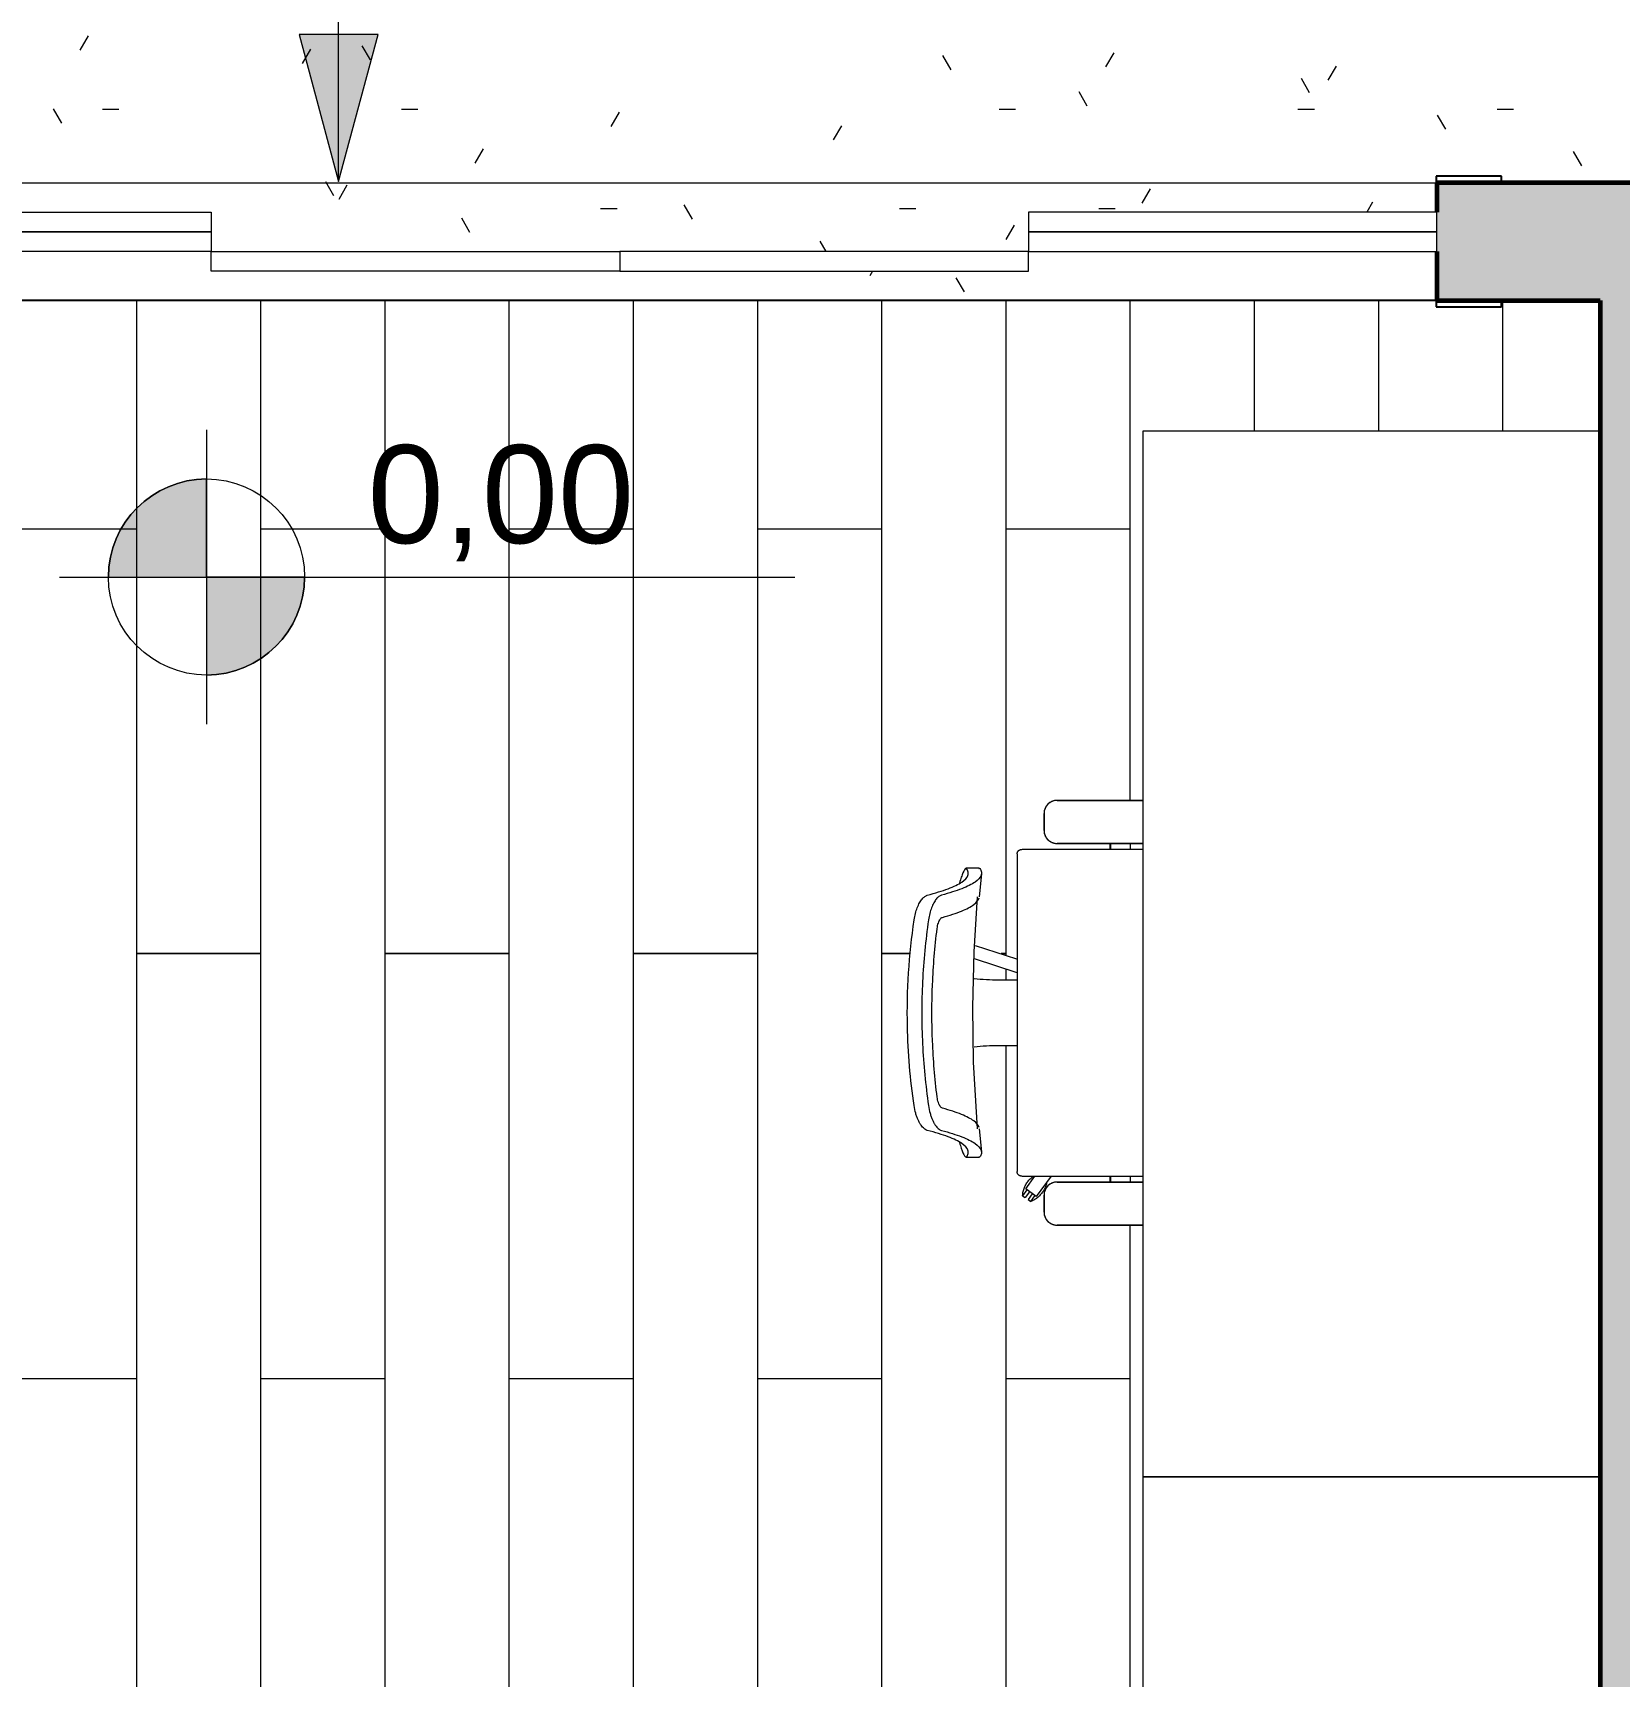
# Model space of a CAD drawing. Header units: millimetres. Extents: x -11245 to 9283, y -22520 to -3800.
# Drawn here: x -1782 to 644, y -10475 to -7960 of the extents above; entities that cross this region are included whole.
import ezdxf

# ---------------------------------------------------------------- set-up
doc = ezdxf.new("R2010")
doc.units = ezdxf.units.MM
for name, color, linetype, lineweight in [('A-DETL-THIN', 151, 'Continuous', 9), ('A-DOOR', 31, 'Continuous', 9), ('A-FLOR', 192, 'Continuous', 25), ('A-FLOR-PATT', 8, 'Continuous', 25), ('A-WALL', 113, 'Continuous', 25), ('A-WALL-PATT', 111, 'Continuous', 25), ('G-ANNO-DIMS', 111, 'Continuous', 9), ('G-ANNO-TEXT', 231, 'Continuous', 9), ('I-FURN', 30, 'Continuous', 9)]:
    doc.layers.add(name, color=color, linetype=linetype, lineweight=lineweight)
doc.styles.add('Arial', font='arial.ttf', dxfattribs={"height": 150})

# ---------------------------------------------------------------- blocks, each defined once
blk = doc.blocks.new('Porta correr 4 folhas - 250 x 210-3560947-PAGINAÇÃO DE PISO TÉRREO')
at = {"layer": 'A-DOOR', "lineweight": 25}
for p, q in [((-1249, 100), (-1349, 100)), ((-1349, 100), (-1349, 90)), ((-1249, 15), (-1249, 100)), ((1349, 100), (1249, 100)), ((1249, 100), (1249, 15)), ((1349, 90), (1349, 100)), ((-1249, -100), (-1249, -45)), ((1249, -45), (1249, -100)), ((-1349, -90), (-1349, -100)), ((-1349, -100), (-1249, -100)), ((1249, -100), (1349, -100)), ((1349, -100), (1349, -90))]:
    blk.add_line(p, q, dxfattribs=at)
at = {"layer": 'A-DOOR'}
for p, q in [((0, 45), (-625, 45)), ((-625, 45), (-625, 15)), ((0, 15), (0, 45)), ((0, 45), (625, 45)), ((0, 15), (0, 45)), ((625, 45), (625, 15)), ((-625, 15), (-1250, 15)), ((-1250, 15), (-1250, -15)), ((-625, 15), (0, 15)), ((-625, -15), (-625, 15)), ((625, 15), (0, 15)), ((625, -15), (625, 15)), ((625, 15), (1250, 15)), ((1250, 15), (1250, -15)), ((-625, -15), (-1250, -15)), ((-1250, -15), (-1250, -45)), ((-1250, -15), (-625, -15)), ((-625, -45), (-625, -15)), ((625, -45), (625, -15)), ((625, -15), (1250, -15)), ((1250, -15), (625, -15)), ((1250, -15), (1250, -45)), ((-1250, -45), (-625, -45)), ((1250, -45), (625, -45))]:
    blk.add_line(p, q, dxfattribs=at)
blk = doc.blocks.new('Cadeira Verus Task - Estrutura Cinza com Cinza-V19-PAGINAÇÃO DE PISO TÉRREO')
at = {"layer": 'I-FURN', "color": 254}
for p, q in [((-221.1, 214.3), (-221.1, 194)), ((61.3, 136), (82.5, 201.2)), ((221.1, 194), (221.1, 214.3)), ((-177.5, 194), (-212.7, 190.8)), ((103.2, 200.4), (82.6, 136.9)), ((212.7, 190.8), (177.5, 194)), ((-50, 164.5), (-50, 136.1)), ((50, 136.1), (50, 164.5)), ((-279.9, 127.8), (-282.8, 123.7)), ((-271, 121.3), (-279.9, 127.8)), ((-250, 128.3), (-250, -56)), ((243, 136.2), (-243, 136.2)), ((250, -56), (250, 128.3)), ((-285.9, 119.5), (-288.9, 115.4)), ((-288.9, 115.4), (-280, 109)), ((-277, 113), (-285.9, 119.5)), ((-273.9, 117.3), (-282.8, 123.7)), ((-280.9, 106.8), (-269.2, 122.9)), ((-250, 84.2), (-280.9, 106.8)), ((-269.2, 122.9), (-250, 109)), ((-279, 95), (-305, 95)), ((-305, 95), (-279, 95)), ((305, 95), (279, 95)), ((279, 95), (305, 95)), ((-325, 75), (-325, -56)), ((-325, -56), (-325, 75)), ((-259, -56), (-259, 75)), ((-259, 75), (-259, -56)), ((259, 75), (259, -56)), ((259, -56), (259, 75)), ((325, -56), (325, 75)), ((325, 75), (325, -56)), ((-249.8, -5.7), (-259, -5.7)), ((-259, -7), (-249.8, -7)), ((259.2, -5.7), (249.8, -5.7)), ((249.8, -7), (259.2, -7)), ((-249.8, -36.9), (-259, -36.9)), ((259, -36.9), (249.8, -36.9))]:
    blk.add_line(p, q, dxfattribs=at)
at = {"layer": 'I-FURN', "color": 254, "flags": 128}
for points in [[(177.5, 197.1), (93.2, 202.5), (8.8, 204.5), (-75.6, 203.2), (-160, 198.5), (-177.5, 197.1)], [(-279.9, 127.8), (-278.3, 127.6), (-276.7, 127.5), (-275.1, 127.2), (-273.6, 126.9), (-272, 126.5), (-270.5, 126.1), (-269, 125.6), (-267.5, 125), (-266, 124.4), (-264.6, 123.7), (-263.1, 123), (-261.8, 122.2), (-260.4, 121.3), (-259.1, 120.4), (-258.8, 120.2)], [(-250, 129.2), (-250, 129.5), (-250, 129.8), (-249.9, 130), (-249.9, 130.3), (-249.9, 130.6), (-249.8, 130.9), (-249.7, 131.1), (-249.6, 131.4), (-249.6, 131.7), (-249.4, 131.9), (-249.3, 132.2), (-249.2, 132.4), (-249.1, 132.7), (-248.9, 132.9), (-248.8, 133.1), (-248.6, 133.4), (-248.4, 133.6), (-248.3, 133.8), (-248.1, 134), (-247.9, 134.2), (-247.7, 134.4), (-247.5, 134.6), (-247.2, 134.8), (-247, 134.9), (-246.8, 135.1), (-246.5, 135.2), (-246.3, 135.4), (-246, 135.5), (-245.8, 135.6), (-245.5, 135.7), (-245.3, 135.8), (-245, 135.9), (-244.7, 136), (-244.5, 136), (-244.2, 136.1), (-243.9, 136.1), (-243.6, 136.2), (-243.4, 136.2), (-243.1, 136.2), (-243, 136.2)], [(243, 136.2), (243.3, 136.2), (243.6, 136.2), (243.8, 136.1), (244.1, 136.1), (244.4, 136.1), (244.7, 136), (244.9, 135.9), (245.2, 135.8), (245.5, 135.7), (245.7, 135.6), (246, 135.5), (246.2, 135.4), (246.5, 135.3), (246.7, 135.1), (247, 135), (247.2, 134.8), (247.4, 134.6), (247.6, 134.5), (247.8, 134.3), (248, 134.1), (248.2, 133.9), (248.4, 133.7), (248.6, 133.4), (248.7, 133.2), (248.9, 133), (249, 132.7), (249.2, 132.5), (249.3, 132.2), (249.4, 132), (249.5, 131.7), (249.6, 131.5), (249.7, 131.2), (249.8, 130.9), (249.8, 130.7), (249.9, 130.4), (249.9, 130.1), (250, 129.8), (250, 129.5), (250, 129.3), (250, 129.2)], [(-275.2, 97.7), (-276.4, 98.7), (-277.7, 99.7), (-278.8, 100.8), (-280, 101.9), (-281.1, 103), (-282.2, 104.2), (-283.2, 105.4), (-284.1, 106.7), (-285, 108), (-285.9, 109.4), (-286.7, 110.8), (-287.4, 112.2), (-288.1, 113.6), (-288.7, 115.1), (-288.9, 115.4)], [(-258.8, 120.2), (-257.5, 119.3), (-256.3, 118.2), (-255.1, 117.2), (-254, 116.1), (-252.9, 114.9), (-251.8, 113.7), (-250.8, 112.5), (-250, 111.4)], [(-305, 95), (-305.8, 95), (-306.6, 94.9), (-307.4, 94.9), (-308.2, 94.7), (-309, 94.6), (-309.8, 94.4), (-310.5, 94.2), (-311.3, 94), (-312, 93.7), (-312.8, 93.4), (-313.5, 93.1), (-314.2, 92.7), (-314.9, 92.4), (-315.6, 91.9), (-316.3, 91.5), (-316.9, 91), (-317.6, 90.6), (-318.2, 90), (-318.8, 89.5), (-319.3, 88.9), (-319.9, 88.3), (-320.4, 87.7), (-320.9, 87.1), (-321.4, 86.5), (-321.8, 85.8), (-322.2, 85.1), (-322.6, 84.4), (-323, 83.7), (-323.3, 83), (-323.6, 82.2), (-323.9, 81.5), (-324.2, 80.7), (-324.4, 80), (-324.6, 79.2), (-324.7, 78.4), (-324.8, 77.6), (-324.9, 76.8), (-325, 76), (-325, 75.2), (-325, 75)], [(-259, 75), (-259, 75.8), (-259.1, 76.6), (-259.1, 77.4), (-259.3, 78.2), (-259.4, 79), (-259.6, 79.8), (-259.8, 80.5), (-260, 81.3), (-260.3, 82), (-260.6, 82.8), (-260.9, 83.5), (-261.3, 84.2), (-261.6, 84.9), (-262.1, 85.6), (-262.5, 86.3), (-263, 86.9), (-263.4, 87.6), (-264, 88.2), (-264.5, 88.8), (-265.1, 89.3), (-265.7, 89.9), (-266.3, 90.4), (-266.9, 90.9), (-267.5, 91.4), (-268.2, 91.8), (-268.9, 92.2), (-269.6, 92.6), (-270.3, 93), (-271, 93.3), (-271.8, 93.6), (-272.5, 93.9), (-273.3, 94.2), (-274, 94.4), (-274.8, 94.6), (-275.6, 94.7), (-276.4, 94.8), (-277.2, 94.9), (-278, 95), (-278.8, 95), (-279, 95)], [(-258.9, 90.7), (-260.4, 91), (-261.9, 91.4), (-263.5, 91.9), (-265, 92.4), (-266.5, 92.9), (-267.9, 93.5), (-269.4, 94.2), (-270.8, 95), (-272.2, 95.8), (-273.5, 96.6), (-274.9, 97.5), (-275.2, 97.7)], [(279, 95), (278.2, 95), (277.4, 94.9), (276.6, 94.9), (275.8, 94.7), (275, 94.6), (274.2, 94.4), (273.5, 94.2), (272.7, 94), (272, 93.7), (271.2, 93.4), (270.5, 93.1), (269.8, 92.7), (269.1, 92.4), (268.4, 91.9), (267.7, 91.5), (267.1, 91), (266.4, 90.6), (265.8, 90), (265.2, 89.5), (264.7, 88.9), (264.1, 88.3), (263.6, 87.7), (263.1, 87.1), (262.6, 86.5), (262.2, 85.8), (261.8, 85.1), (261.4, 84.4), (261, 83.7), (260.7, 83), (260.4, 82.2), (260.1, 81.5), (259.8, 80.7), (259.6, 80), (259.4, 79.2), (259.3, 78.4), (259.2, 77.6), (259.1, 76.8), (259, 76), (259, 75.2), (259, 75)], [(325, 75), (325, 75.8), (324.9, 76.6), (324.9, 77.4), (324.7, 78.2), (324.6, 79), (324.4, 79.8), (324.2, 80.5), (324, 81.3), (323.7, 82), (323.4, 82.8), (323.1, 83.5), (322.7, 84.2), (322.4, 84.9), (321.9, 85.6), (321.5, 86.3), (321, 86.9), (320.6, 87.6), (320, 88.2), (319.5, 88.8), (318.9, 89.3), (318.3, 89.9), (317.7, 90.4), (317.1, 90.9), (316.5, 91.4), (315.8, 91.8), (315.1, 92.2), (314.4, 92.6), (313.7, 93), (313, 93.3), (312.2, 93.6), (311.5, 93.9), (310.7, 94.2), (310, 94.4), (309.2, 94.6), (308.4, 94.7), (307.6, 94.8), (306.8, 94.9), (306, 95), (305.2, 95), (305, 95)]]:
    blk.add_lwpolyline(points, dxfattribs=at)
at = {"layer": 'I-FURN', "color": 254}
for centre, start, end in [((-305, 75), 90, 180), ((-279, 75), 0, 90), ((279, 75), 90, 180), ((305, 75), 0, 90)]:
    blk.add_arc(centre, 20, start, end, dxfattribs=at)
for points, knots in [([(-142.1, 293.8), (-102, 299.6), (-34.1, 305.4), (61.4, 303.3), (115.4, 297.6), (142.1, 293.8)], [-1, -1, -1, -1, -0.571429, -0.285714, 0, 0, 0, 0]), ([(-180, 273.6), (-179.6, 275.2), (-178.2, 277.5), (-175, 280.8), (-172, 283.2), (-168.9, 285.1), (-166.1, 286.6), (-163.9, 287.6), (-161.6, 288.6), (-158.3, 289.9), (-152.1, 291.9), (-146.2, 293.1), (-142.1, 293.8)], [-1, -1, -1, -1, -0.8, -0.7, -0.6, -0.5, -0.45, -0.4, -0.35, -0.3, -0.2, 0, 0, 0, 0]), ([(142.1, 271.7), (126.5, 274), (95.2, 277.7), (31.9, 282.4), (-31.9, 282.4), (-95.2, 277.7), (-126.5, 274), (-142.1, 271.7)], [-1, -1, -1, -1, -0.833333, -0.666667, -0.333333, -0.166667, 0, 0, 0, 0]), ([(142.1, 293.8), (145.5, 293.2), (152.1, 291.9), (159.5, 289.5), (164.7, 287.3), (168.3, 285.5), (171.4, 283.6), (174.9, 280.9), (178.3, 277.5), (179.6, 274.9), (180, 273.6)], [-1, -1, -1, -1, -0.833333, -0.666667, -0.583333, -0.5, -0.416667, -0.333333, -0.166667, 0, 0, 0, 0]), ([(-220.6, 213.5), (-218.9, 212.2), (-215.4, 210.5), (-208.5, 211.1), (-199.9, 219), (-191.4, 236.4), (-184.8, 255.8), (-181.6, 267.3), (-180, 273.6)], [-1, -1, -1, -1, -0.875, -0.75, -0.5, -0.25, -0.125, 0, 0, 0, 0]), ([(-180, 252), (-181.6, 245.9), (-184.8, 234.7), (-191.4, 215.7), (-199.9, 198.7), (-208.5, 191), (-215.4, 190.4), (-218.9, 192), (-220.6, 193.3)], [-1, -1, -1, -1, -0.875, -0.75, -0.5, -0.25, -0.125, 0, 0, 0, 0]), ([(-142.1, 271.7), (-146.1, 271.1), (-152.1, 269.9), (-159.2, 267.7), (-163.2, 266), (-166.1, 264.7), (-168.9, 263.2), (-172, 261.4), (-175, 259.1), (-178.2, 255.9), (-179.6, 253.6), (-180, 252)], [-1, -1, -1, -1, -0.8, -0.7, -0.6, -0.55, -0.5, -0.4, -0.3, -0.2, 0, 0, 0, 0]), ([(180, 252), (179.6, 253.3), (178.3, 255.9), (174.9, 259.2), (171.4, 261.8), (168.2, 263.6), (164.7, 265.4), (159.5, 267.6), (152.1, 269.9), (145.5, 271.2), (142.1, 271.7)], [-1, -1, -1, -1, -0.833333, -0.666667, -0.583333, -0.5, -0.416667, -0.333333, -0.166667, 0, 0, 0, 0]), ([(180, 273.6), (181.6, 267.3), (184.8, 255.8), (191.4, 236.4), (199.9, 219), (208.5, 211.1), (215.4, 210.5), (218.9, 212.2), (220.6, 213.5)], [-1, -1, -1, -1, -0.875, -0.75, -0.5, -0.25, -0.125, 0, 0, 0, 0]), ([(220.6, 193.3), (218.9, 192), (215.4, 190.4), (208.5, 191), (199.9, 198.7), (191.4, 215.7), (184.8, 234.7), (181.6, 245.9), (180, 252)], [-1, -1, -1, -1, -0.875, -0.75, -0.5, -0.25, -0.125, 0, 0, 0, 0]), ([(-175.7, 194.4), (-172.3, 195.3), (-165.5, 200.7), (-157.2, 216.4), (-150.7, 234.2), (-147.6, 244.8), (-146, 250.5)], [-0.75, -0.75, -0.75, -0.75, -0.5, -0.25, -0.125, 0, 0, 0, 0]), ([(146, 250.5), (147.6, 244.8), (150.7, 234.2), (157.2, 216.4), (165.5, 200.7), (172.3, 195.3), (175.7, 194.4)], [-1, -1, -1, -1, -0.875, -0.75, -0.5, -0.25, -0.25, -0.25, -0.25]), ([(-198.6, 224.3), (-201.8, 223.4), (-210.7, 220.7), (-219.1, 217), (-221.1, 214.9), (-221.1, 214.3)], [-0.7142857, -0.7142857, -0.7142857, -0.7142857, -0.5714286, -0.2857143, -0.0874267, -0.0874267, -0.0874267, -0.0874267]), ([(221.1, 214.3), (221.1, 214.4), (220.7, 215.7), (216.8, 218.1), (207.7, 221.6), (201.8, 223.4), (198.6, 224.3)], [-0.9125956, -0.9125956, -0.9125956, -0.9125956, -0.8571429, -0.5714286, -0.4285714, -0.2857143, -0.2857143, -0.2857143, -0.2857143])]:
    blk.add_open_spline(points, degree=3, knots=knots, dxfattribs=at)
for points in [[(-146, 250.5), (-145.8, 251), (-145.2, 252.1), (-143.4, 253.8), (-140.8, 255.3), (-137.4, 256.7), (-133.4, 257.8), (-130.5, 258.3), (-128.9, 258.5)], [(-128.9, 258.5), (-100.6, 262), (-43.3, 266.8), (43.3, 266.8), (100.6, 262), (128.9, 258.5)], [(128.9, 258.5), (130.5, 258.3), (133.4, 257.8), (137.4, 256.7), (140.8, 255.3), (143.4, 253.8), (145.2, 252.1), (145.8, 251), (146, 250.5)], [(-52.1, 201.7), (-51.3, 195.6), (-50.3, 183.3), (-50, 170.8), (-50, 164.5)], [(50, 164.5), (50, 170.8), (50.3, 183.3), (51.3, 195.6), (52.1, 201.7)], [(-220.6, 193.3), (-221.1, 193.6), (-221.2, 194.1), (-220.9, 194.6)], [(220.9, 194.6), (221.2, 194.1), (221.1, 193.6), (220.6, 193.3)]]:
    blk.add_open_spline(points, degree=3, dxfattribs=at)
blk = doc.blocks.new('MESA COM REGULAGEM DE ALTURA - MESA COM REGULAGEM DE ALTURA-4627976-PAGINAÇÃO DE PISO TÉRREO')
at = {"layer": 'I-FURN', "color": 254}
for p, q in [((350, 0), (-350, 0)), ((-350, 0), (-350, -1600)), ((-350, -1600), (350, -1600))]:
    blk.add_line(p, q, dxfattribs=at)
blk = doc.blocks.new('MESA COM REGULAGEM DE ALTURA - MESA COM REGULAGEM DE ALTURA-4628260-PAGINAÇÃO DE PISO TÉRREO')
at = {"layer": 'I-FURN', "color": 254}
for p, q in [((350, 1600), (-350, 1600)), ((-350, 1600), (-350, 0)), ((-350, 0), (350, 0))]:
    blk.add_line(p, q, dxfattribs=at)
blk = doc.blocks.new('Elevações de ponto - Tag de Nível em Plantas de Pisos NA-224974-PAGINAÇÃO DE PISO TÉRREO')
at = {"layer": 'G-ANNO-DIMS'}
h = blk.add_hatch(color=256, dxfattribs=at)
edge = h.paths.add_edge_path()
edge.add_line((0, 0), (-2, 0))
edge.add_arc((0, 0), 2, 90, 180, ccw=False)
edge.add_line((0, 2), (0, 0))
h = blk.add_hatch(color=256, dxfattribs=at)
edge = h.paths.add_edge_path()
edge.add_line((0, 0), (2, 0))
edge.add_arc((0, 0), 2, 270, 360, ccw=False)
edge.add_line((0, -2), (0, 0))
for p, q in [((0, 3), (0, -3)), ((0, 0), (0, 2)), ((-3, 0), (12, 0)), ((-2, 0), (0, 0)), ((0, 0), (0, -2)), ((2, 0), (0, 0))]:
    blk.add_line(p, q, dxfattribs=at)
blk.add_circle((0, 0), 2, dxfattribs=at)
for start, end in [(90, 180), (270, 360)]:
    blk.add_arc((0, 0), 2, start, end, dxfattribs=at)

msp = doc.modelspace()

# ---------------------------------------------------------------- hatches: boundary and pattern name
at = {"layer": 'A-FLOR-PATT', "lineweight": 9}
h = msp.add_hatch(dxfattribs=at)
h.set_pattern_fill('FP_1', color=9, style=0, pattern_type=2)
h.set_pattern_definition([(0, (0, 0), (609.6, 152.4), [25.146, -432.054, 25.146, -432.054, -2438.4]), (0, (0, 0), (609.6, 152.4), [-914.4, 25.146, -889.254, 25.146, -432.054, -1066.8]), (0, (0, 0), (609.6, 152.4), [-2286, 25.146, -279.654, 25.146, -736.854]), (120, (228.6, 76.2), (-436.7823, 451.729), [25.146, -432.054, 25.146, -432.054, -2438.4]), (120, (228.6, 76.2), (-436.7823, 451.729), [-914.4, 25.146, -889.254, 25.146, -432.054, -1066.8]), (120, (228.6, 76.2), (-436.7823, 451.729), [-2286, 25.146, -279.654, 25.146, -736.854]), (240, (304.8, 381), (-172.8177, -604.129), [25.146, -432.054, 25.146, -432.054, -2438.4]), (240, (304.8, 381), (-172.8177, -604.129), [-914.4, 25.146, -889.254, 25.146, -432.054, -1066.8]), (240, (304.8, 381), (-172.8177, -604.129), [-2286, 25.146, -279.654, 25.146, -736.854])])
h.paths.add_polyline_path([(6100.4, -8294.7), (6100.4, -8324.7), (4850.4, -8324.7), (4850.4, -8294.7), (6050.4, -8294.7)])
h.paths.add_polyline_path([(1670.4, -8294.7), (2920.4, -8294.7), (2920.4, -8324.7), (1670.4, -8324.7)])
h.paths.add_polyline_path([(6724.4, -8369.7), (6724.4, -8294.7), (6100.4, -8294.7), (6100.4, -8234.7), (6724.4, -8234.7), (6724.4, -8179.7), (6824.4, -8179.7), (6824.4, -8189.7), (7655.4, -8189.7), (7655.4, -6889.7), (7455.4, -6889.7), (7455.4, -6824.7), (3987.9, -6824.7), (3987.9, -6744.7), (7455.4, -6744.7), (7455.4, -6689.7), (3985.4, -6689.7), (3985.4, -6889.7), (3785.4, -6889.7), (3785.4, -6689.7), (805.4, -6689.7), (805.4, -6889.7), (605.4, -6889.7), (605.4, -6689.7), (-2184.6, -6689.7), (-2184.6, -6889.7), (-2384.6, -6889.7), (-2384.6, -8189.7), (-2233.6, -8189.7), (-2233.6, -8179.7), (-2133.6, -8179.7), (-2133.6, -8234.7), (-1509.6, -8234.7), (-1509.6, -8294.7), (-2133.6, -8294.7), (-2133.6, -8369.7), (364.4, -8369.7), (364.4, -8294.7), (-259.6, -8294.7), (-259.6, -8234.7), (364.4, -8234.7), (364.4, -8179.7), (464.4, -8179.7), (464.4, -8189.7), (946.4, -8189.7), (946.4, -8179.7), (1046.4, -8179.7), (1046.4, -8234.7), (1670.4, -8234.7), (1670.4, -8294.7), (1046.4, -8294.7), (1046.4, -8369.7), (3544.4, -8369.7), (3544.4, -8294.7), (2920.4, -8294.7), (2920.4, -8234.7), (3544.4, -8234.7), (3544.4, -8179.7), (3644.4, -8179.7), (3644.4, -8189.7), (4126.4, -8189.7), (4126.4, -8179.7), (4226.4, -8179.7), (4226.7, -8234.7), (4850.4, -8234.7), (4850.4, -8294.7), (4226.4, -8294.7), (4226.7, -8369.7), (6645.2, -8369.7)])
h.paths.add_polyline_path([(-264.9, -8324.7), (-1509.6, -8324.7), (-1509.6, -8294.7), (-259.6, -8294.7), (-259.6, -8324.7)])
h.paths.add_polyline_path([(7595.4, -8187.2), (7515.4, -8187.2), (7515.4, -6892.2), (7595.4, -6892.2), (7595.4, -8159.7)])
h.paths.add_polyline_path([(1635.4, -6824.7), (807.9, -6824.7), (807.9, -6744.7), (3782.9, -6744.7), (3782.9, -6824.7), (1808.1, -6824.7)])
h.paths.add_polyline_path([(602.9, -6824.7), (-2182.1, -6824.7), (-2182.1, -6744.7), (602.9, -6744.7)])
h = msp.add_hatch(dxfattribs=at)
h.set_pattern_fill('FP_13', color=9, style=0, pattern_type=2)
h.set_pattern_definition([(270, (-294.62, -11969.65), (380, 2e-14), [1300, 0]), (180, (-294.6, -11969.7), (2e-13, 1300), [190, -190]), (270, (-484.62, -11969.65), (380, 2e-14), [1300, 0]), (0, (-484.6, -13269.7), (0, 1300), [190, -190]), (270, (-104.62, -11969.65), (380, 2e-14), [650, -650]), (0, (-294.6, -12619.7), (0, 1300), [190, -190]), (270, (-104.62, -12619.65), (380, 2e-14), [650, -650])])
h.paths.add_polyline_path([(-264.9, -11969.7), (364.4, -11969.7), (364.4, -11959.7), (464.4, -11959.7), (464.4, -11969.7), (615.4, -11969.7), (615.4, -11769.7), (-84.6, -11769.7), (-84.6, -11684.7), (-248.4, -11684), (-256.5, -11680.2), (-262.1, -11673.8), (-264.6, -11664.7), (-264, -11634.9), (-259.6, -11626.2), (-254.6, -11621.3), (-242.8, -11618.7), (-163.9, -11618.7), (-163.9, -11609.7), (-253.9, -11609.7), (-261.3, -11621.4), (-263.1, -11627), (-267.7, -11634.5), (-275.4, -11643), (-285.1, -11648.5), (-288.8, -11645.2), (-282.6, -11636), (-286.6, -11633.2), (-293.3, -11642.5), (-297.4, -11639.5), (-293.9, -11626.1), (-288.2, -11616.8), (-282.2, -11609.7), (-300.6, -11608.8), (-303.3, -11607.6), (-305.8, -11602.7), (-305.8, -11409.7), (-352.9, -11410.1), (-372.1, -11411.9), (-366.7, -11530.3), (-364, -11535.3), (-360.9, -11576), (-362.9, -11580.2), (-364.3, -11580.5), (-384.7, -11580.2), (-386.8, -11577.5), (-391.4, -11566.4), (-395.1, -11557), (-404.7, -11552.2), (-421.6, -11545.9), (-441.4, -11540.1), (-443.2, -11539.6), (-448, -11537), (-452.8, -11531.5), (-457.2, -11523.5), (-460.9, -11513.4), (-463.4, -11501.7), (-469, -11454.7), (-472.6, -11403.2), (-473.5, -11359.6), (-473.5, -11339.2), (-470.6, -11283.9), (-468.4, -11257.8), (-461.4, -11207.7), (-458.5, -11198.9), (-455.1, -11191.5), (-450.5, -11184.9), (-447, -11181.6), (-439.4, -11178.6), (-411.3, -11169.8), (-394.1, -11161.8), (-390.5, -11150.4), (-386.4, -11141), (-384, -11138.8), (-362.9, -11139.1), (-360.5, -11144.2), (-364.2, -11184.3), (-367.2, -11189.5), (-369.7, -11256.5), (-305.8, -11277.3), (-305, -11116.7), (-303.9, -11112.1), (-300.6, -11110.7), (-298.1, -11109.9), (-297.9, -11109.7), (-163.9, -11109.7), (-163.9, -11100.7), (-248.4, -11100), (-256.5, -11096.2), (-262.1, -11089.8), (-264.6, -11080.7), (-264, -11050.9), (-259.6, -11042.2), (-254.3, -11037.3), (-242.8, -11034.7), (-97.9, -11034.7), (-97.5, -11023.7), (-96.9, -11018.5), (-92.2, -11008.2), (-87.2, -11008.2), (-87.2, -11019.7), (-84.6, -11019.7), (-84.6, -9784.7), (-219.4, -9784), (-227.5, -9780.2), (-233, -9774.3), (-235.6, -9764.7), (-234.9, -9734.8), (-231.1, -9726.7), (-225.6, -9721.3), (-213.8, -9718.7), (-134.9, -9718.7), (-134.9, -9709.7), (-224.9, -9709.7), (-232.3, -9721.4), (-234.1, -9727), (-238.7, -9734.5), (-246.4, -9743), (-256.1, -9748.5), (-259.8, -9745.2), (-253.6, -9736), (-257.6, -9733.2), (-264.9, -9742.1), (-268.4, -9739.5), (-264.9, -9726.2), (-259.2, -9716.8), (-253.2, -9709.7), (-271.6, -9708.8), (-274.3, -9707.6), (-276.8, -9702.7), (-276.8, -9509.7), (-323.9, -9510.1), (-343.1, -9511.9), (-337.7, -9630.3), (-335, -9635.3), (-331.9, -9676), (-333.9, -9680.2), (-337.7, -9680.5), (-355.7, -9680.2), (-357.8, -9677.5), (-362.4, -9666.4), (-366.1, -9657), (-375.7, -9652.2), (-392.6, -9645.9), (-412.4, -9640.1), (-414.2, -9639.6), (-419, -9637), (-423.8, -9631.5), (-428.2, -9623.5), (-432.5, -9610.4), (-434.4, -9601.7), (-440, -9554.7), (-443.4, -9507.3), (-444.5, -9459.7), (-444.5, -9439.2), (-442.8, -9398.4), (-437.7, -9344), (-432.4, -9307.7), (-429.5, -9298.9), (-426.1, -9291.5), (-422.2, -9285.7), (-418.2, -9281.7), (-414.2, -9279.7), (-382.3, -9269.8), (-365.1, -9261.8), (-361.5, -9250.4), (-357.4, -9241), (-355, -9238.8), (-333.9, -9239.1), (-331.5, -9244.2), (-335.2, -9284.3), (-338.2, -9289.5), (-340.7, -9356.5), (-276.8, -9377), (-276, -9216.7), (-274.9, -9212.1), (-271.6, -9210.7), (-269.1, -9209.9), (-268.9, -9209.7), (-134.9, -9209.7), (-134.9, -9200.7), (-219.4, -9200), (-227.5, -9196.2), (-233, -9190.3), (-235.6, -9180.7), (-235, -9150.9), (-230.6, -9142.2), (-225.3, -9137.3), (-213.8, -9134.7), (-84.6, -9134.7), (-84.6, -8569.7), (615.4, -8569.7), (615.4, -8369.7), (464.4, -8369.7), (464.4, -8379.7), (364.4, -8379.7), (364.4, -8369.7), (-2133.6, -8369.7), (-2133.6, -8379.7), (-2233.6, -8379.7), (-2233.6, -8369.7), (-2384.6, -8369.7), (-2384.6, -10669.7), (-2194.6, -10669.7), (-2194.6, -11959.7), (-2133.6, -11959.7), (-2133.6, -11969.7), (-955.9, -11969.7)])
h.paths.add_polyline_path([(-92.2, -11618.7), (-84.6, -11618.7), (-84.6, -11609.7), (-132.7, -11609.7), (-132.7, -11618.7)])
h.paths.add_polyline_path([(-305.8, -11309.7), (-305.8, -11298.3), (-370.9, -11277.2), (-371.3, -11307.6), (-351.3, -11309.2), (-334.1, -11309.7)])
h.paths.add_polyline_path([(-132.7, -11109.7), (-94.6, -11109.7), (-94.6, -11100.7), (-132.7, -11100.7)])
h.paths.add_polyline_path([(-92.2, -9718.7), (-84.6, -9718.7), (-84.6, -9709.7), (-103.7, -9709.7), (-103.7, -9718.7)])
h.paths.add_polyline_path([(-305.1, -9409.7), (-276.8, -9409.2), (-276.8, -9398.3), (-341.9, -9377.2), (-342.3, -9407.6), (-323.9, -9409.2)])
h.paths.add_polyline_path([(-274.9, -9216.7), (-271.6, -9215.8), (-273.4, -9216.1)])
h.paths.add_polyline_path([(-92.2, -9209.7), (-84.6, -9209.7), (-84.6, -9200.7), (-103.7, -9200.7), (-103.7, -9209.7)])
at = {"layer": 'A-WALL-PATT'}
h = msp.add_hatch(color=256, dxfattribs=at)
h.paths.add_polyline_path([(-2384.6, -8369.7), (-2134.6, -8369.7), (-2134.6, -8189.7), (-2384.6, -8189.7), (-2384.6, -8232.9)])
h.paths.add_polyline_path([(365.4, -8369.7), (1045.4, -8369.7), (1045.4, -8189.7), (365.4, -8189.7), (365.4, -8328.3)])
h.paths.add_polyline_path([(7475.4, -8369.7), (7655.4, -8369.7), (7655.4, -8189.7), (6725.4, -8189.7), (6725.4, -8369.7), (7336.2, -8369.7)])
h.paths.add_polyline_path([(3545.4, -8369.7), (4225.4, -8369.7), (4225.4, -8189.7), (3545.4, -8189.7), (3545.4, -8294.7)])
msp.add_hatch(color=256, dxfattribs=at).paths.add_polyline_path([(795.4, -11969.7), (795.4, -8369.7), (615.4, -8369.7), (615.4, -11969.7)])
at = {"layer": 'G-ANNO-TEXT'}
msp.add_hatch(color=7, dxfattribs=at).paths.add_polyline_path([(-1314.8, -8187.7), (-1254.5, -7962.7), (-1375.1, -7962.7)])

# ---------------------------------------------------------------- linework, layer by layer
at = {"layer": 'A-DETL-THIN'}
msp.add_line((-2134.6, -8189.7), (365.4, -8189.7), dxfattribs=at)
at = {"layer": 'A-FLOR'}
msp.add_line((364.4, -8369.7), (-2133.7, -8369.7), dxfattribs=at)
at = {"layer": 'A-WALL', "lineweight": 60}
for p, q in [((1045.4, -8189.7), (365.4, -8189.7)), ((365.4, -8189.7), (365.4, -8234.7)), ((365.4, -8294.7), (365.4, -8369.7)), ((365.4, -8369.7), (615.4, -8369.7)), ((615.4, -8369.7), (615.4, -11969.7))]:
    msp.add_line(p, q, dxfattribs=at)
at = {"layer": 'G-ANNO-TEXT', "color": 7}
for p, q in [((-1314.8, -8187.7), (-1314.8, -7637.6)), ((-1254.5, -7962.7), (-1375.1, -7962.7)), ((-1375.1, -7962.7), (-1314.8, -8187.7)), ((-1314.8, -8187.7), (-1254.5, -7962.7))]:
    msp.add_line(p, q, dxfattribs=at)

# ---------------------------------------------------------------- block references
at = {"layer": 'A-DOOR', "rotation": 180}
msp.add_blockref('Porta correr 4 folhas - 250 x 210-3560947-PAGINAÇÃO DE PISO TÉRREO', (-884.6, -8279.7), dxfattribs=at)
at = {"layer": 'G-ANNO-DIMS', "xscale": 74.99999999999996, "yscale": 74.99999999999996, "zscale": 74.99999999999996}
msp.add_blockref('Elevações de ponto - Tag de Nível em Plantas de Pisos NA-224974-PAGINAÇÃO DE PISO TÉRREO', (-1516.8, -8792.9), dxfattribs=at)
at = {"layer": 'I-FURN', "color": 254}
for name, p in [('MESA COM REGULAGEM DE ALTURA - MESA COM REGULAGEM DE ALTURA-4627976-PAGINAÇÃO DE PISO TÉRREO', (265.4, -8569.7)), ('MESA COM REGULAGEM DE ALTURA - MESA COM REGULAGEM DE ALTURA-4628260-PAGINAÇÃO DE PISO TÉRREO', (265.4, -11769.7))]:
    msp.add_blockref(name, p, dxfattribs=at)
at = {"layer": 'I-FURN', "color": 254, "rotation": 89.99999999999984}
msp.add_blockref('Cadeira Verus Task - Estrutura Cinza com Cinza-V19-PAGINAÇÃO DE PISO TÉRREO', (-140.6, -9459.7), dxfattribs=at)

# ---------------------------------------------------------------- texts
at = {"layer": 'G-ANNO-DIMS', "insert": (-1270.4, -8591.1), "char_height": 150, "width": 488.48, "attachment_point": 1, "line_spacing_factor": 0.941778, "style": 'Arial'}
msp.add_mtext('0,00', dxfattribs=at)

doc.saveas('drawing.dxf')
